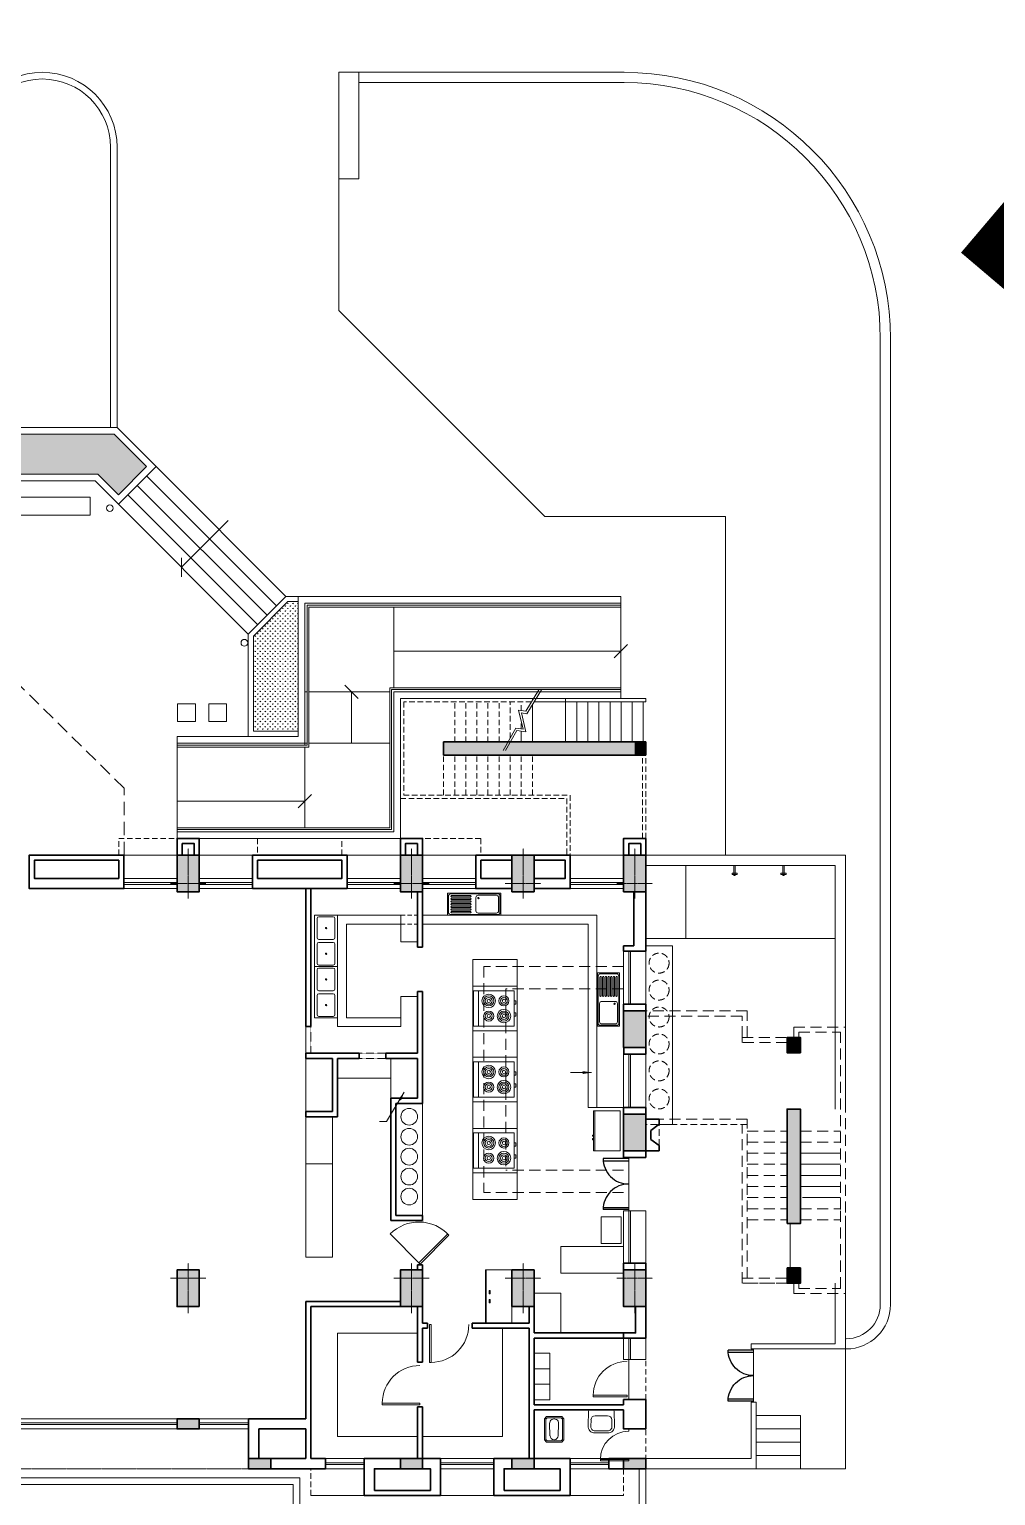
# Model space of a CAD drawing. Header units: inches. Extents: x 5542223 to 12533222, y 497239 to 5189502.
# Drawn here: x 6837697 to 6859471, y 2078494 to 2111526 of the extents above; entities that cross this region are included whole.
import ezdxf

# ---------------------------------------------------------------- set-up
doc = ezdxf.new("R2010")
doc.units = ezdxf.units.IN
doc.header["$MEASUREMENT"] = 0
for name, pattern in [('CENTER2', [1.125, 0.75, -0.125, 0.125, -0.125]), ('DASHED2', [0.375, 0.25, -0.125]), ('HIDDEN', [0.375, 0.25, -0.125]), ('HIDDEN2', [0.1875, 0.125, -0.0625]), ('HIDDENX2', [0.75, 0.5, -0.25])]:
    doc.linetypes.add(name, pattern=pattern)
doc.layers.get('0').update_dxf_attribs({"color": 1})
for name, color, linetype, lineweight in [('col', 7, 'Continuous', 30), ('DOOR', 7, 'Continuous', 9), ('ELE', 7, 'Continuous', 13), ('ele1', 7, 'DASHED2', 13), ('eleline5', 7, 'Continuous', 25), ('grid', 7, 'CENTER2', 9), ('hatch_col', 8, 'Continuous', 5), ('HosGreenHatch', 7, 'Continuous', 5), ('HosPlanter', 7, 'Continuous', 13), ('HosRamp', 7, 'Continuous', 13), ('HosSteps', 7, 'Continuous', 13), ('Leader', 7, 'Continuous', 18), ('PROJECTION', 7, 'HIDDEN', 18), ('railing', 253, 'Continuous', 15), ('RAILING_ABOVE', 7, 'HIDDENX2', 18), ('Road', 7, 'Continuous', 15), ('Road_CStone', 8, 'Continuous', 15), ('S_Stair_Projection', 7, 'HIDDEN2', 18), ('STAIR', 253, 'Continuous', 5), ('STAIRS_ABOVE', 7, 'HIDDENX2', 18), ('TEXT', 7, 'Continuous', 20), ('TOIFIT', 7, 'Continuous', 13), ('WALL', 7, 'Continuous', 30), ('wall_ele', 7, 'Continuous', 18), ('WIN', 7, 'Continuous', 20)]:
    doc.layers.add(name, color=color, linetype=linetype, lineweight=lineweight)
doc.layers.add('FURN', color=34, linetype='Continuous', lineweight=9, plot=False)
doc.layers.add('LS-TEXT', color=7, linetype='Continuous', lineweight=15, plot=False)
doc.styles.add('DIM', font='ROMANS.SHX', dxfattribs={"width": 0.75})
doc.styles.add('style1', font='ROMANS.SHX', dxfattribs={"width": 0.75, "height": 750})
doc.styles.add('style2', font='ROMANS.SHX', dxfattribs={"width": 0.8})
doc.dimstyles.new('Copy of nuts1', dxfattribs={"dimscale": 0, "dimtxt": 0.4, "dimasz": 0.5, "dimexe": 100, "dimexo": 50, "dimgap": 100, "dimtad": 1, "dimdec": 0, "dimlfac": -0.002, "dimzin": 0, "dimdsep": 46, "dimtxsty": 'style2', "dimblk": 'OBLIQUE', "dimcen": 0.5, "dimdle": 100, "dimclrd": 256, "dimclre": 256, "dimclrt": 256, "dimadec": 0, "dimazin": 0, "dimtfac": 1, "dimtdec": 0, "dimtmove": 2, "dimatfit": 3, "dimfxl": 1, "dimlwd": -1, "dimlwe": -1, "dimarcsym": 0})
doc.dimstyles.new('LAND$7', dxfattribs={"dimscale": 500, "dimtxt": 37.5, "dimasz": 37.5, "dimexe": 25, "dimexo": 25, "dimgap": 15, "dimtad": 1, "dimdec": 3, "dimrnd": 1, "dimdsep": 46, "dimtxsty": 'DIM', "dimblk": 'ARCHTICK', "dimcen": 4, "dimdle": 25, "dimclrd": 8, "dimclre": 8, "dimclrt": 6, "dimaunit": 1, "dimadec": 0, "dimazin": 0, "dimtfac": 0.5, "dimtdec": 3, "dimtix": 1, "dimtmove": 2, "dimatfit": 3, "dimldrblk": 'ARCHTICK', "dimfxl": 1, "dimtolj": 1, "dimarcsym": 0})
doc.dimstyles.new('nuts', dxfattribs={"dimscale": 0, "dimtxt": 300, "dimasz": 250, "dimexe": 100, "dimexo": 50, "dimgap": 100, "dimtad": 1, "dimdec": 0, "dimzin": 0, "dimdsep": 46, "dimtxsty": 'style1', "dimblk": 'OBLIQUE', "dimcen": 250, "dimdle": 100, "dimclrd": 256, "dimclre": 256, "dimclrt": 256, "dimadec": 0, "dimazin": 0, "dimtfac": 1, "dimtdec": 0, "dimtmove": 2, "dimatfit": 3, "dimldrblk": 'OBLIQUE', "dimfxl": 1, "dimlwd": -1, "dimlwe": -1, "dimarcsym": 0})

# ---------------------------------------------------------------- blocks, each defined once
blk = doc.blocks.new('colum')
at = {"layer": 'hatch_col'}
blk.add_hatch(color=256, dxfattribs=at).paths.add_polyline_path([(250, 185), (-250, 185), (-250, -640), (250, -640)])
at = {"layer": 'col'}
blk.add_lwpolyline([(-250, -640), (250, -640), (250, 185), (-250, 185)], close=True, dxfattribs=at)
at = {"layer": 'grid'}
for p, q in [((0, 335), (0, -790)), ((-400, 0), (400, 0))]:
    blk.add_line(p, q, dxfattribs=at)
blk = doc.blocks.new('door-left')
at = {"layer": 'DOOR'}
blk.add_lwpolyline([(-0.402, 0.85), (-0.444, 0.85), (-0.444, 0), (-0.402, 0)], close=True, dxfattribs=at)
blk.add_arc((-0.406, 0), 0.85, 0, 90, dxfattribs=at)
blk = doc.blocks.new('WB-61X51')
for p, q in [((-299, 354), (-286, 19)), ((-239, 366), (-233, 216)), ((-149, 510), (149, 510)), ((-144, 465), (144, 465)), ((233, 216), (239, 366)), ((286, 19), (299, 354)), ((-266, 0), (266, 0)), ((-139, 125), (139, 125))]:
    blk.add_line(p, q)
for centre, radius, start, end in [((-149, 360), 150, 90, 182.2457), ((-144, 370), 95, 90, 182.2457), ((144, 370), 95, 357.7543, 90), ((149, 360), 150, 357.7543, 90), ((-266, 20), 20, 182.2457, 270), ((-139, 220), 95, 182.2457, 270), ((139, 220), 95, 270, 357.7543), ((266, 20), 20, 270, 357.7543)]:
    blk.add_arc(centre, radius, start, end)
blk = doc.blocks.new('o-pan')
for p, q in [((50, 220), (0, 170)), ((0, 170), (0, -170)), ((62, 190), (30, 158)), ((30, 158), (30, -158)), ((530, 220), (50, 220)), ((518, 190), (62, 190)), ((435, 93), (160, 102)), ((550, 158), (518, 190)), ((580, 170), (530, 220)), ((550, -158), (550, 158)), ((580, -170), (580, 170)), ((0, -170), (50, -220)), ((30, -158), (62, -190)), ((50, -220), (530, -220)), ((62, -190), (518, -190)), ((160, -102), (435, -93)), ((518, -190), (550, -158)), ((530, -220), (580, -170))]:
    blk.add_line(p, q)
for centre, radius, start, end in [((157, 0), 102, 88.172, 271.828), ((432, 0), 92.9, 271.828, 88.172)]:
    blk.add_arc(centre, radius, start, end)
blk = doc.blocks.new('sink2')
for points in [[(-590, -500, -0.414214), (-600, -490), (-600, -10, -0.414214), (-590, 0), (590, 0, -0.414214), (600, -10), (600, -490, -0.414214), (590, -500)], [(530, -20, -0.414214), (580, -70), (580, -430, -0.414214), (530, -480), (-550, -480, -0.414214), (-580, -450), (-580, -50, -0.414214), (-550, -20)], [(-550, -100), (-550, -400, 0.414214), (-500, -450), (-90, -450, 0.414214), (-40, -400), (-40, -100, 0.414214), (-90, -50), (-500, -50, 0.414214)]]:
    blk.add_lwpolyline(points, format="xyb", close=True)
at = {"color": 0}
for points in [[(84, -87, -1), (84, -57), (508, -57, -1), (508, -87)], [(84, -147, -1), (84, -117), (508, -117, -1), (508, -147)], [(84, -207, -1), (84, -177), (508, -177, -1), (508, -207)], [(84, -267, -1), (84, -237), (508, -237, -1), (508, -267)], [(84, -327, -1), (84, -297), (508, -297, -1), (508, -327)], [(84, -387, -1), (84, -357), (508, -357, -1), (508, -387)], [(84, -447, -1), (84, -417), (508, -417, -1), (508, -447)]]:
    blk.add_lwpolyline(points, format="xyb", close=True, dxfattribs=at)
blk.add_circle((-94, -388), 15)
blk = doc.blocks.new('sink11')
blk.add_lwpolyline([(-577.5, -520), (-577.5, 0), (577.5, 0), (577.5, -520)], close=True)
for points in [[(-543.75, -425), (-543.75, -95, -0.41421356), (-506.25, -57.5), (-71.25, -57.5, -0.41421356), (-33.75, -95), (-33.75, -425, -0.41421356), (-71.25, -462.5), (-506.25, -462.5, -0.41421356)], [(543.75, -425), (543.75, -95, 0.41421356), (506.25, -57.5), (71.25, -57.5, 0.41421356), (33.75, -95), (33.75, -425, 0.41421356), (71.25, -462.5), (506.25, -462.5, 0.41421356)]]:
    blk.add_lwpolyline(points, format="xyb", close=True)
for centre in [(-288.75, -260), (288.75, -260)]:
    blk.add_circle(centre, 15)
blk = doc.blocks.new('drgre')
at = {"layer": 'eleline5', "ltscale": 50}
for p, q in [((575, 525), (0, 525)), ((2, 575), (577, 575)), ((575, -525), (0, -525)), ((2, -575), (577, -575))]:
    blk.add_line(p, q, dxfattribs=at)
for centre, start, end in [((2, 575), 269.7598, 360), ((2, -575), 0, 90.2402)]:
    blk.add_arc(centre, 575, start, end, dxfattribs=at)
at = {"layer": 'WIN'}
blk.add_line((0, 600), (0, -600), dxfattribs=at)
blk = doc.blocks.new('b')
at = {"layer": 'TOIFIT'}
for p, q in [((114, -400), (114, 400)), ((914, 171), (952, 171)), ((952, 95), (914, 95)), ((952, -95), (914, -95)), ((914, -171), (952, -171))]:
    blk.add_line(p, q, dxfattribs=at)
blk.add_lwpolyline([(914, -400), (0, -400), (0, 400), (914, 400)], close=True, dxfattribs=at)
for points in [[(952, 95), (952, 171)], [(952, -171), (952, -95)]]:
    blk.add_lwpolyline(points, dxfattribs=at)
for centre, radius in [((343, 171), 114), ((343, 171), 76.2), ((343, 171), 38.1), ((686, 171), 152), ((686, 171), 114), ((686, 171), 76.2), ((686, 171), 38.1), ((343, -171), 152), ((343, -171), 114), ((343, -171), 76.2), ((343, -171), 38.1), ((686, -171), 114), ((686, -171), 76.2), ((686, -171), 38.1)]:
    blk.add_circle(centre, radius, dxfattribs=at)
blk = doc.blocks.new('Chair1')
for p, q in [((0, 0), (0, 0)), ((1, 0), (1, 0)), ((1, 0), (1, 0)), ((0, 0), (0, 0)), ((1, 0), (1, 0))]:
    blk.add_line(p, q)
for radius, start, end in [(0.103, 0, 85.0303), (0.103, 85.0303, 148.407), (0.39, 148.407, 211.593), (0.43, 325.6197, 34.3803), (0.396, 325.6197, 34.3803), (0.103, 274.9697, 360), (0.103, 211.593, 274.9697)]:
    blk.add_arc((0, 0), radius, start, end)
blk = doc.blocks.new('E')
at = {"layer": 'TOIFIT'}
for p, q in [((-450, -573), (450, -573)), ((-205, -627), (-205, -600)), ((-177, -627), (-205, -627)), ((-177, -600), (-177, -627)), ((-123, -600), (-123, -627)), ((-123, -627), (-95, -627)), ((-95, -627), (-95, -600))]:
    blk.add_line(p, q, dxfattribs=at)
blk.add_lwpolyline([(-450, -600), (-450, 0), (450, 0), (450, -600)], close=True, dxfattribs=at)
blk = doc.blocks.new('BHOSEDGESTAIR')
at = {"layer": 'hatch_col', "ltscale": 1000}
for points in [[(4200, -4480), (4500, -4480), (4500, -4825), (4200, -4825)], [(4200, -9675), (4500, -9675), (4500, -10020), (4200, -10020)]]:
    blk.add_hatch(color=256, dxfattribs=at).paths.add_polyline_path(points)
h = blk.add_hatch(color=256, dxfattribs=at)
h.paths.add_polyline_path([(4350, -6325), (4500, -6325), (4500, -8675), (4350, -8675)])
h.paths.add_polyline_path([(4350, -8675), (4200, -8675), (4200, -6325), (4350, -6325)])
h.paths.add_polyline_path([(4500, -6325), (4350, -6325), (4350, -6095), (4500, -6095)])
h.paths.add_polyline_path([(4200, -6095), (4350, -6095), (4350, -6325), (4200, -6325)])
at = {"layer": 'ELE', "ltscale": 0.1}
blk.add_line((4270, -9675), (4270, -8675), dxfattribs=at)
at = {"layer": 'railing', "ltscale": 3}
for p, q in [((4500, -7090), (5400, -7090)), ((4500, -7340), (5400, -7340)), ((4500, -7590), (5400, -7590)), ((4493, -7840), (5400, -7840)), ((4792, -8090), (5400, -8090))]:
    blk.add_line(p, q, dxfattribs=at)
at = {"layer": 'RAILING_ABOVE', "lineweight": 15, "ltscale": 500}
for p, q in [((3300, -3885), (1020, -3885)), ((3300, -4480), (3300, -3885)), ((3185, -4000), (1020, -4000)), ((3185, -4480), (3185, -4000)), ((4350, -4480), (4350, -4250)), ((4350, -4250), (5515, -4250)), ((5515, -8426), (5515, -4250)), ((4465, -4365), (5400, -4365)), ((4465, -4480), (4465, -4365)), ((5400, -8356), (5400, -4365)), ((3300, -6325), (1020, -6325)), ((3185, -10020), (3185, -6440)), ((3300, -6440), (3300, -6325)), ((3300, -9905), (3300, -6440)), ((3300, -6590), (4200, -6590)), ((4500, -6590), (5400, -6590)), ((3300, -6840), (4200, -6840)), ((4500, -6840), (5400, -6840)), ((3300, -7090), (4200, -7090)), ((3300, -7340), (4200, -7340)), ((3300, -7590), (4200, -7590)), ((3300, -7840), (4200, -7840)), ((3300, -8090), (4200, -8090)), ((4798, -8090), (4500, -8090)), ((3300, -8340), (4200, -8340)), ((4500, -8340), (5400, -8340)), ((5400, -10135), (5400, -8356)), ((5515, -10250), (5515, -8426)), ((3300, -8590), (4200, -8590)), ((4500, -8590), (5407, -8590)), ((3300, -10020), (4200, -10020)), ((4350, -10020), (4350, -10250)), ((4465, -10020), (4465, -10135)), ((4465, -10135), (5400, -10135)), ((4350, -10250), (5515, -10250))]:
    blk.add_line(p, q, dxfattribs=at)
at = {"layer": 'RAILING_ABOVE', "lineweight": 15, "ltscale": 300}
blk.add_line((3300, -6440), (1020, -6440), dxfattribs=at)
at = {"layer": 'RAILING_ABOVE', "lineweight": 15, "ltscale": 500}
for points in [[(4200, -4595), (3185, -4595), (3185, -4480), (4200, -4480)], [(4200, -10020), (3185, -10020), (3185, -9905), (4200, -9905)]]:
    blk.add_lwpolyline(points, close=True, dxfattribs=at)
at = {"layer": 'WALL', "ltscale": 25}
for points in [[(4200, -4480), (4500, -4480), (4500, -4825), (4200, -4825)], [(4200, -9675), (4500, -9675), (4500, -10020), (4200, -10020)]]:
    blk.add_lwpolyline(points, close=True, dxfattribs=at)
at = {"layer": 'WALL', "ltscale": 1000}
blk.add_lwpolyline([(4200, -8675), (4200, -6095), (4500, -6095), (4500, -8675), (4200, -8675)], close=True, dxfattribs=at)
blk = doc.blocks.new('HosStairSide')
at = {"layer": 'hatch_col', "ltscale": 1000}
blk.add_hatch(color=256, dxfattribs=at).paths.add_polyline_path([(-250, 2175), (-500, 2175), (-500, 1875), (-250, 1875)])
h = blk.add_hatch(color=256, dxfattribs=at)
h.paths.add_polyline_path([(-250, 2175), (-250, 1875), (2265, 1875), (2265, 2175)])
h.paths.add_polyline_path([(2265, 2175), (2265, 1875), (4055, 1875), (4055, 2175)])
at = {"layer": 'railing', "ltscale": 50}
for p, q in [((1305, 3075), (1305, 3150)), ((2055, 3113), (2055, 3150))]:
    blk.add_line(p, q, dxfattribs=at)
for points in [[(-500, 3150), (1974, 3150)], [(-500, 3150), (-500, 3075)], [(-500, 3075), (2020, 3075)]]:
    blk.add_lwpolyline(points, dxfattribs=at)
at = {"layer": 'STAIR', "ltscale": 50}
for p, q in [((-445, 2175), (-445, 3075)), ((-195, 2175), (-195, 3075)), ((55, 2175), (55, 3075)), ((305, 2175), (305, 3075)), ((555, 2175), (555, 3075)), ((805, 2175), (805, 3075)), ((1055, 2175), (1055, 3075)), ((1305, 2175), (1305, 3075)), ((2055, 2175), (2055, 3017)), ((2305, 2175), (2305, 2416))]:
    blk.add_line(p, q, dxfattribs=at)
at = {"layer": 'STAIR', "linetype": 'DASHED2', "ltscale": 500}
for p, q in [((2555, 2263), (2555, 3075)), ((2805, 2175), (2805, 3075)), ((3055, 2175), (3055, 3075)), ((3305, 2175), (3305, 3075)), ((3555, 2175), (3555, 3075)), ((3805, 2175), (3805, 3075)), ((-500, -375), (-500, 1875)), ((-425, 0), (-425, 1875)), ((2055, 975), (2055, 1875)), ((2305, 975), (2305, 1875)), ((2555, 975), (2555, 1875)), ((2805, 975), (2805, 1875)), ((3055, 975), (3055, 1875)), ((3305, 975), (3305, 1875)), ((3555, 975), (3555, 1875)), ((3805, 975), (3805, 1875)), ((4055, 975), (4055, 1875))]:
    blk.add_line(p, q, dxfattribs=at)
at = {"layer": 'STAIR'}
for points in [[(2659, 1986), (2402, 2431), (2199, 2400), (2301, 2830), (2180, 2811), (1852, 3351)], [(2715, 1986), (2427, 2486), (2266, 2461), (2367, 2891), (2206, 2866), (1910, 3351)]]:
    blk.add_lwpolyline(points, dxfattribs=at)
at = {"layer": 'STAIR', "linetype": 'DASHED2', "ltscale": 500}
for points in [[(2078, 3075), (4955, 3075), (4955, 975), (1200, 975), (1200, -375)], [(2078, 3150), (5030, 3150), (5030, 900), (1275, 900), (1275, -375)]]:
    blk.add_lwpolyline(points, dxfattribs=at)
at = {"layer": 'STAIRS_ABOVE', "ltscale": 250}
for p, q in [((2305, 2881), (2305, 3075)), ((2305, 2467), (2305, 2628))]:
    blk.add_line(p, q, dxfattribs=at)
at = {"layer": 'WALL', "ltscale": 50}
for p, q in [((4055, 2175), (-500, 2175)), ((-500, 2175), (-500, 1875)), ((4055, 1875), (4055, 2175)), ((4055, 1875), (-500, 1875))]:
    blk.add_line(p, q, dxfattribs=at)
blk = doc.blocks.new('B.HosEdge')
at = {"layer": 'col'}
h = blk.add_hatch(color=256, dxfattribs=at)
h.paths.add_polyline_path([(7745, -22328), (7745, -22558), (7495, -22558), (7495, -22328)])
h.paths.add_polyline_path([(7495, -22558), (7245, -22558), (7245, -22328), (7495, -22328)])
for points in [[(8855, -23228), (8855, -23458), (9355, -23458), (9355, -23228)], [(12275, -23228), (12275, -23458), (12775, -23458), (12775, -23228)], [(14790, -23228), (14790, -23458), (15290, -23458), (15290, -23228)], [(17305, -23228), (17305, -23458), (17805, -23458), (17805, -23228)]]:
    blk.add_hatch(color=256, dxfattribs=at).paths.add_polyline_path(points)
at = {"layer": 'hatch_col'}
for points in [[(17305, -13968), (17305, -13143), (17805, -13143), (17805, -13968)], [(17305, -13968), (17805, -13968), (17805, -13143), (17305, -13143)], [(17305, -16293), (17805, -16293), (17805, -15468), (17305, -15468)]]:
    blk.add_hatch(color=256, dxfattribs=at).paths.add_polyline_path(points)
at = {"layer": 'col'}
for points in [[(7245, -9633), (7245, -9258), (7745, -9258), (7745, -9633)], [(7360, -9633), (7360, -9373), (7630, -9373), (7630, -9633)], [(12275, -9633), (12275, -9258), (12775, -9258), (12775, -9633)], [(12390, -9633), (12390, -9373), (12660, -9373), (12660, -9633)], [(17305, -9633), (17305, -9258), (17805, -9258), (17805, -9633)], [(17420, -9633), (17420, -9373), (17690, -9373), (17690, -9633)]]:
    blk.add_lwpolyline(points, dxfattribs=at)
for points in [[(17805, -13143), (17305, -13143), (17305, -13968), (17805, -13968)], [(17805, -13143), (17305, -13143), (17305, -13968), (17805, -13968)], [(17805, -16293), (17305, -16293), (17305, -15468), (17805, -15468)], [(7745, -22328), (7745, -22558), (7245, -22558), (7245, -22328)], [(8855, -23458), (8855, -23228), (9355, -23228), (9355, -23458)], [(12275, -23458), (12275, -23228), (12775, -23228), (12775, -23458)], [(14790, -23458), (14790, -23228), (15290, -23228), (15290, -23458)], [(17305, -23458), (17305, -23228), (17805, -23228), (17805, -23458)]]:
    blk.add_lwpolyline(points, close=True, dxfattribs=at)
at = {"layer": 'DOOR'}
for p, q in [((12718, -18846), (12045, -18167)), ((13343, -18167), (12692, -18819)), ((12718, -18846), (13369, -18195)), ((17420, -20998), (17420, -21898))]:
    blk.add_line(p, q, dxfattribs=at)
blk.add_arc((12694, -18816), 918, 42.6272, 135, dxfattribs=at)
at = {"layer": 'ELE', "ltscale": 0.1}
for p, q in [((22308, -9633), (17805, -9633)), ((22075, -9863), (17805, -9863)), ((22075, -15353), (22075, -9863)), ((22305, -15353), (22305, -9633)), ((22075, -11513), (17805, -11513)), ((16705, -15318), (16505, -15318)), ((17305, -15318), (16705, -15318)), ((22305, -23458), (22305, -17933)), ((22075, -20643), (22075, -19278)), ((20179, -20643), (22075, -20643)), ((20179, -20758), (20179, -20643)), ((20179, -20758), (22305, -20758)), ((20179, -23228), (20179, -21958)), ((20179, -21958), (20294, -21958)), ((20294, -23458), (20294, -21958)), ((20294, -22258), (21294, -22258)), ((21294, -23458), (21294, -22258)), ((20294, -22558), (21294, -22558)), ((20294, -22858), (21294, -22858)), ((20179, -23228), (17805, -23228)), ((20294, -23158), (21294, -23158)), ((20294, -23458), (17805, -23458)), ((20294, -23458), (22305, -23458))]:
    blk.add_line(p, q, dxfattribs=at)
at = {"layer": 'ELE', "ltscale": 0.1, "extrusion": (-2.23152e-36, -4.32341e-36, -1)}
for p, q in [((18705, -11513), (18705, -9863)), ((12775, -10988), (16705, -10988)), ((12775, -11188), (16505, -11188)), ((16505, -15318), (16505, -11188)), ((16705, -13143), (16705, -10988)), ((13905, -11988), (14905, -11988)), ((13905, -12588), (14905, -12588)), ((16705, -13143), (16705, -15318)), ((13905, -13588), (14905, -13588)), ((13905, -14188), (14905, -14188)), ((12060, -15111), (12060, -14211)), ((13905, -15188), (14905, -15188)), ((13905, -15788), (14905, -15788)), ((13905, -16788), (14905, -16788)), ((13905, -17388), (14905, -17388))]:
    blk.add_line(p, q, dxfattribs=at)
at = {"layer": 'ELE'}
for p, q in [((17805, -11678), (18405, -11678)), ((12775, -15226), (12775, -17748)), ((18405, -15698), (18105, -15698))]:
    blk.add_line(p, q, dxfattribs=at)
at = {"layer": 'ELE', "extrusion": (-2.23152e-36, -4.32341e-36, -1)}
for p, q in [((18405, -15698), (18405, -11678)), ((13905, -11988), (13905, -17388)), ((14905, -11988), (14905, -17388))]:
    blk.add_line(p, q, dxfattribs=at)
at = {"layer": 'ELE', "ltscale": 0.1, "extrusion": (-2.23152e-36, -4.32341e-36, -1)}
blk.add_lwpolyline([(-15890, -20398), (-15890, -19498), (-15290, -19498)], dxfattribs=at)
at = {"layer": 'ele1', "linetype": 'Continuous', "extrusion": (-2.23152e-36, -4.32341e-36, -1)}
for p, q in [((10860, -10988), (10860, -13496)), ((11060, -11188), (11060, -13296)), ((12285, -10988), (12285, -11588)), ((10145, -13496), (10145, -14096)), ((10860, -13496), (12285, -13496)), ((11060, -13296), (12285, -13296)), ((10145, -14211), (10145, -15411)), ((10860, -14661), (12060, -14661)), ((10145, -15526), (10145, -18688)), ((10745, -18688), (10745, -15526)), ((10745, -16588), (10145, -16588)), ((10745, -18688), (10145, -18688)), ((10860, -20403), (10860, -22728)), ((12660, -20403), (10860, -20403)), ((14575, -20293), (14575, -22728)), ((10860, -22728), (12660, -22728)), ((12775, -22728), (14575, -22728))]:
    blk.add_line(p, q, dxfattribs=at)
at = {"layer": 'ele1', "ltscale": 1000}
for p, q in [((17305, -12143), (14155, -12143)), ((14155, -12143), (14155, -17233)), ((17305, -12643), (14655, -12643)), ((14655, -12643), (14655, -16733)), ((17305, -16733), (14655, -16733)), ((17305, -17233), (14155, -17233))]:
    blk.add_line(p, q, dxfattribs=at)
at = {"layer": 'ele1', "linetype": 'Continuous'}
for p, q in [((12285, -12818), (12285, -13496)), ((12660, -12818), (12285, -12818))]:
    blk.add_line(p, q, dxfattribs=at)
at = {"layer": 'ele1', "extrusion": (-2.23152e-36, -4.32341e-36, -1)}
for p, q in [((10145, -13496), (10145, -14096)), ((10260, -13496), (10260, -14096)), ((11344, -14096), (11945, -14096)), ((11344, -14211), (11945, -14211)), ((15175, -22728), (15175, -22728)), ((17420, -22610), (17420, -22578))]:
    blk.add_line(p, q, dxfattribs=at)
at = {"layer": 'ele1', "ltscale": 600}
for centre in [(18105, -12066), (18105, -12673), (18105, -13280), (18105, -13887), (18105, -14493), (18105, -15125)]:
    blk.add_circle(centre, 225, dxfattribs=at)
at = {"layer": 'FURN', "ltscale": 0.1}
blk.add_lwpolyline([(16798, -17785), (17248, -17785), (17248, -18385), (16798, -18385)], close=True, dxfattribs=at)
at = {"layer": 'FURN', "ltscale": 0.1, "extrusion": (-2.23152e-36, -4.32341e-36, -1)}
blk.add_lwpolyline([(-17305, -19048), (-15890, -19048), (-15890, -18448), (-17305, -18448)], dxfattribs=at)
at = {"layer": 'PROJECTION', "ltscale": 500}
for p, q in [((17805, -21898), (17805, -20513)), ((17805, -22578), (17805, -23228))]:
    blk.add_line(p, q, dxfattribs=at)
at = {"layer": 'PROJECTION', "ltscale": 3}
blk.add_line((0, -23458), (8855, -23458), dxfattribs=at)
at = {"layer": 'PROJECTION', "ltscale": 1200}
blk.add_lwpolyline([(6051, -9633), (6051, -8128), (2544, -4668), (0, -4668)], dxfattribs=at)
at = {"layer": 'PROJECTION', "ltscale": 500}
for points in [[(5241, -9633), (5241, -9633), (5241, -9633), (5930, -9633), (5930, -9258), (9060, -9258), (9060, -9633), (10960, -9633), (10960, -9258), (14090, -9258), (14090, -9633), (15990, -9633), (15990, -9633), (15990, -9633), (15990, -9633)], [(17305, -23458), (17305, -24058), (10260, -24058), (10260, -23458)]]:
    blk.add_lwpolyline(points, dxfattribs=at)
at = {"layer": 'RAILING_ABOVE', "ltscale": 300}
blk.add_line((18105, -16178), (18105, -15697), dxfattribs=at)
at = {"layer": 'S_Stair_Projection', "lineweight": 20, "ltscale": 3}
blk.add_line((18405, -9633), (17805, -9633), dxfattribs=at)
at = {"layer": 'TOIFIT', "ltscale": 1000}
for p, q in [((17805, -17643), (17305, -17643)), ((17305, -20513), (17305, -20998))]:
    blk.add_line(p, q, dxfattribs=at)
at = {"layer": 'TOIFIT'}
blk.add_line((14211, -20178), (14211, -18978), dxfattribs=at)
at = {"layer": 'TOIFIT', "ltscale": 1000, "extrusion": (-2.23152e-36, -4.32341e-36, -1)}
blk.add_line((17805, -20998), (17305, -20998), dxfattribs=at)
at = {"layer": 'TOIFIT'}
for points in [[(19822, -9863), (19822, -10092), (19791, -10092), (19791, -9863)], [(20893, -9863), (20893, -10092), (20924, -10092), (20924, -9863)], [(19749, -10042), (19864, -10042), (19864, -10073), (19749, -10073)], [(20966, -10042), (20851, -10042), (20851, -10073), (20966, -10073)], [(14190, -20178), (14790, -20178), (14790, -18978), (14190, -18978)]]:
    blk.add_lwpolyline(points, close=True, dxfattribs=at)
for points in [[(14299, -19441), (14277, -19441), (14277, -19516), (14299, -19516), (14299, -19441)], [(14299, -19716), (14277, -19716), (14277, -19641), (14299, -19641), (14299, -19716)]]:
    blk.add_lwpolyline(points, dxfattribs=at)
at = {"layer": 'TOIFIT', "ltscale": 1000}
for points in [[(15290, -20853), (15640, -20853), (15640, -21203), (15290, -21203)], [(15290, -21203), (15640, -21203), (15640, -21553), (15290, -21553)], [(15290, -21553), (15640, -21553), (15640, -21903), (15290, -21903)]]:
    blk.add_lwpolyline(points, close=True, dxfattribs=at)
for centre in [(12475, -15526), (12475, -15976), (12475, -16426), (12475, -16876), (12475, -17326)]:
    blk.add_circle(centre, 188, dxfattribs=at)
at = {"layer": 'WALL', "ltscale": 0.1, "extrusion": (-2.23152e-36, -4.32341e-36, -1)}
for p, q in [((10145, -13496), (10145, -10388)), ((10260, -13496), (10260, -10388)), ((12660, -10458), (12660, -11703)), ((12775, -10458), (12775, -11703)), ((12660, -11703), (12775, -11703)), ((12660, -12703), (12660, -14096)), ((12660, -12703), (12775, -12703)), ((12775, -12703), (12775, -14211)), ((10145, -13496), (10260, -13496)), ((10145, -14096), (11344, -14096)), ((10145, -14211), (10145, -14096)), ((11344, -14096), (11344, -14211)), ((11945, -14211), (11945, -14096)), ((11945, -14096), (12660, -14096)), ((10145, -14211), (10745, -14211)), ((10745, -15411), (10745, -14211)), ((10860, -15526), (10860, -14211)), ((10860, -14211), (11344, -14211)), ((11945, -14211), (12660, -14211)), ((12660, -15111), (12660, -14211)), ((12775, -15226), (12775, -14211)), ((12060, -15111), (12660, -15111)), ((10145, -15411), (10745, -15411)), ((12175, -15226), (12775, -15226)), ((10145, -15526), (10860, -15526)), ((10145, -22328), (10145, -19688)), ((12275, -19688), (10145, -19688)), ((10260, -19803), (10260, -23228)), ((12660, -19803), (10260, -19803))]:
    blk.add_line(p, q, dxfattribs=at)
at = {"layer": 'WALL', "extrusion": (-2.23152e-36, -4.32341e-36, -1)}
for p, q in [((17535, -11678), (17535, -10458)), ((17805, -11793), (17805, -10458)), ((17805, -11793), (17305, -11793)), ((17305, -13143), (17305, -12993)), ((17805, -12993), (17305, -12993)), ((17805, -13143), (17805, -12993)), ((17308, -14118), (17805, -14118)), ((17805, -13968), (17805, -14118)), ((17305, -15318), (17805, -15318)), ((17670, -15318), (17670, -15318)), ((17805, -15318), (17805, -15468)), ((17805, -16443), (17305, -16443)), ((17805, -16443), (17805, -16293))]:
    blk.add_line(p, q, dxfattribs=at)
at = {"layer": 'WALL'}
for p, q in [((17305, -11678), (17535, -11678)), ((17305, -11793), (17305, -11678)), ((17308, -14118), (17308, -13968)), ((17305, -15318), (17305, -15468)), ((17305, -16443), (17305, -16293)), ((17305, -18828), (17305, -18978)), ((8855, -22328), (10145, -22328)), ((9085, -22558), (10145, -22558)), ((10145, -22558), (10145, -23228)), ((10145, -23228), (9085, -23228)), ((10590, -23228), (10260, -23228)), ((10590, -23228), (10590, -23458)), ((16975, -23458), (16975, -23228)), ((17805, -23228), (16975, -23228)), ((17805, -23458), (17805, -23228)), ((10590, -23458), (8855, -23458)), ((17805, -23458), (16975, -23458))]:
    blk.add_line(p, q, dxfattribs=at)
at = {"layer": 'WALL', "ltscale": 0.1}
for p, q in [((12060, -15111), (12060, -17863)), ((10145, -15526), (10145, -15411)), ((12175, -15226), (12175, -17748)), ((17920, -15838), (17920, -16038)), ((18105, -16178), (18105, -16293)), ((12775, -17748), (12175, -17748)), ((12775, -17748), (12775, -17863)), ((12775, -17863), (12060, -17863)), ((12775, -18863), (12660, -18863)), ((12660, -18863), (12660, -18978)), ((12775, -18978), (12775, -18863)), ((8855, -23458), (8855, -22328)), ((9085, -23228), (9085, -22558)), ((9085, -23228), (9085, -22558))]:
    blk.add_line(p, q, dxfattribs=at)
at = {"layer": 'WALL', "ltscale": 1000}
for p, q in [((17805, -15582), (18105, -15582)), ((18105, -15697), (17920, -15838)), ((18105, -15697), (18105, -15582)), ((18105, -16178), (17920, -16038)), ((17805, -16293), (18105, -16293))]:
    blk.add_line(p, q, dxfattribs=at)
at = {"layer": 'WALL', "extrusion": (-2.23152e-36, 4.32341e-36, -1)}
for q in [(17305, -18828), (17805, -18978)]:
    blk.add_line((17805, -18828), q, dxfattribs=at)
at = {"layer": 'WALL', "ltscale": 50, "extrusion": (-2.23152e-36, -4.32341e-36, -1)}
for p, q in [((12660, -19803), (12660, -21058)), ((12775, -19803), (12775, -20178)), ((15175, -19803), (15175, -20178)), ((15290, -19803), (15290, -20398)), ((12775, -20293), (12775, -21058)), ((12890, -20178), (12890, -20293)), ((13890, -20178), (13890, -20293)), ((15175, -20293), (15175, -23228)), ((17805, -20513), (15290, -20513)), ((15290, -20513), (15290, -22013)), ((12660, -22058), (12660, -23228)), ((12775, -22058), (12775, -23228)), ((15175, -21898), (15175, -22013)), ((15290, -22013), (15290, -21898)), ((17305, -22013), (15290, -22013)), ((17305, -22128), (15290, -22128)), ((15290, -22128), (15290, -23228)), ((17805, -21898), (17305, -21898))]:
    blk.add_line(p, q, dxfattribs=at)
at = {"layer": 'WALL', "ltscale": 50}
for p, q in [((12890, -20178), (12775, -20178)), ((12890, -20293), (12775, -20293)), ((15175, -20178), (13890, -20178)), ((15175, -20293), (13890, -20293)), ((17305, -20513), (17305, -20398)), ((12660, -21058), (12775, -21058)), ((12775, -22058), (12660, -22058)), ((17305, -21898), (17305, -22013))]:
    blk.add_line(p, q, dxfattribs=at)
at = {"layer": 'WALL'}
for points in [[(6045, -9633), (3915, -9633), (3915, -10388), (6045, -10388), (6045, -9633)], [(5930, -9748), (4030, -9748), (4030, -10158), (5930, -10158), (5930, -9748)], [(8945, -9633), (11075, -9633), (11075, -10388), (8945, -10388), (8945, -9633)], [(9060, -9748), (10960, -9748), (10960, -10158), (9060, -10158), (9060, -9748)], [(14790, -10388), (13975, -10388), (13975, -9633)], [(13975, -9633), (14790, -9633)], [(14790, -9748), (14090, -9748), (14090, -10158), (14790, -10158)], [(15290, -9633), (16105, -9633), (16105, -10388), (15290, -10388)], [(15290, -9748), (15990, -9748), (15990, -10158), (15290, -10158)], [(11460, -23228), (13182, -23228), (13182, -24058), (11460, -24058), (11460, -23228)], [(14382, -23228), (16105, -23228), (16105, -24058), (14382, -24058), (14382, -23228)], [(11690, -23943), (11690, -23458), (12952, -23458), (12952, -23943), (11690, -23943)], [(14612, -23943), (14612, -23458), (15875, -23458), (15875, -23943), (14612, -23943)]]:
    blk.add_lwpolyline(points, dxfattribs=at)
at = {"layer": 'WALL', "extrusion": (-2.23152e-36, -4.32341e-36, -1)}
blk.add_lwpolyline([(-17575, -19803), (-17575, -20398), (-15290, -20398)], dxfattribs=at)
at = {"layer": 'WALL', "extrusion": (-6.06713e-26, -4.48391e-36, -1)}
blk.add_lwpolyline([(-17805, -19803), (-17805, -20513)], dxfattribs=at)
at = {"layer": 'WALL', "ltscale": 50}
blk.add_lwpolyline([(17805, -22058), (17805, -21898), (17805, -22558), (17305, -22558), (17305, -22128)], dxfattribs=at)
at = {"layer": 'WALL', "ltscale": 0.1}
blk.add_arc((10135, -22318), 10, 270, 360, dxfattribs=at)
at = {"layer": 'wall_ele', "ltscale": 4}
for p, q in [((6045, -9633), (7245, -9633)), ((7745, -9633), (8945, -9633)), ((11075, -9633), (12275, -9633)), ((12775, -9633), (13975, -9633)), ((16105, -9633), (17305, -9633)), ((11460, -24058), (10360, -24058)), ((14382, -24058), (13182, -24058)), ((17205, -24058), (16105, -24058))]:
    blk.add_line(p, q, dxfattribs=at)
at = {"layer": 'WIN', "ltscale": 0.1}
for p, q in [((7245, -10158), (6045, -10158)), ((7745, -10158), (8945, -10158)), ((12275, -10158), (11075, -10158)), ((13975, -10158), (12775, -10158)), ((16105, -10158), (17305, -10158)), ((7245, -10253), (6045, -10253)), ((7245, -10293), (6045, -10293)), ((7245, -10388), (6045, -10388)), ((7745, -10253), (8945, -10253)), ((7745, -10293), (8945, -10293)), ((7745, -10388), (8945, -10388)), ((12275, -10253), (11075, -10253)), ((12275, -10293), (11075, -10293)), ((12275, -10388), (11075, -10388)), ((13975, -10253), (12775, -10253)), ((13975, -10293), (12775, -10293)), ((13975, -10388), (12775, -10388)), ((16105, -10253), (17305, -10253)), ((16105, -10293), (17305, -10293)), ((16105, -10388), (17305, -10388)), ((8855, -22328), (0, -22328)), ((7245, -22423), (2715, -22423)), ((8855, -22423), (7745, -22423)), ((7245, -22463), (2715, -22463)), ((7245, -22558), (2715, -22558)), ((8855, -22463), (7745, -22463)), ((8855, -22558), (7745, -22558)), ((11460, -23228), (10590, -23228)), ((11460, -23323), (10590, -23323)), ((11460, -23363), (10590, -23363)), ((14382, -23228), (13182, -23228)), ((14382, -23323), (13182, -23323)), ((14382, -23363), (13182, -23363)), ((16975, -23228), (16105, -23228)), ((16975, -23323), (16105, -23323)), ((16975, -23363), (16105, -23363)), ((11460, -23458), (10590, -23458)), ((14382, -23458), (13182, -23458)), ((16975, -23458), (16105, -23458))]:
    blk.add_line(p, q, dxfattribs=at)
at = {"layer": 'WIN', "ltscale": 0.1, "extrusion": (-2.23152e-36, -4.32341e-36, -1)}
for p, q in [((10860, -10988), (12285, -10988)), ((11060, -11188), (12285, -11188)), ((13975, -10988), (13375, -10988)), ((12285, -11588), (12660, -11588))]:
    blk.add_line(p, q, dxfattribs=at)
at = {"layer": 'WIN', "linetype": 'HIDDENX2', "ltscale": 200, "extrusion": (-2.23152e-36, -4.32341e-36, -1)}
for p, q in [((12285, -10988), (12660, -10988)), ((12285, -11188), (12660, -11188))]:
    blk.add_line(p, q, dxfattribs=at)
at = {"layer": 'WIN', "extrusion": (-2.23152e-36, -4.32341e-36, -1)}
for p, q in [((17305, -11793), (17305, -12993)), ((17420, -11793), (17420, -12993)), ((17460, -11793), (17460, -12993)), ((17805, -12993), (17805, -11793)), ((17305, -15318), (17305, -14118)), ((17420, -14118), (17420, -15318)), ((17460, -14118), (17460, -15318)), ((17805, -14118), (17805, -15318)), ((17305, -18828), (17305, -17643)), ((17420, -17643), (17420, -18828)), ((17460, -17643), (17460, -18828)), ((17805, -17643), (17805, -18828)), ((17420, -20513), (17420, -20998)), ((17460, -20513), (17460, -20998)), ((17805, -20513), (17805, -20998))]:
    blk.add_line(p, q, dxfattribs=at)
at = {"layer": 'col', "ltscale": 750, "rotation": 180}
for p in [(7495, -10273), (12525, -10273), (15040, -10273), (17555, -10273)]:
    blk.add_blockref('colum', p, dxfattribs=at)
at = {"layer": 'col', "ltscale": 750, "extrusion": (-2.23152e-36, -4.32341e-36, -1)}
for p in [(-7495, -19163), (-12525, -19163), (-15040, -19163)]:
    blk.add_blockref('colum', p, dxfattribs=at)
at = {"layer": 'col', "ltscale": 750, "xscale": -1}
blk.add_blockref('colum', (17555, -19163), dxfattribs=at)
at = {"layer": 'DOOR', "extrusion": (-4.32341e-36, -2.23152e-36, -1), "xscale": 1000, "yscale": 1000, "zscale": 1000, "rotation": 180.0000000002801}
blk.add_blockref('door-left', (-13374, -20210), dxfattribs=at)
at = {"layer": 'DOOR', "extrusion": (-2.23152e-36, -4.32341e-36, -1), "rotation": 270}
for p, xscale, yscale, zscale in [((-12717, -21575), -1000, 1000, 1000), ((-17385, -21436), -900, 900, 900), ((-17420, -22943), -750, 750, 750)]:
    blk.add_blockref('door-left', p, dxfattribs=dict(at, xscale=xscale, yscale=yscale, zscale=zscale))
at = {"layer": 'FURN', "ltscale": 0.1, "xscale": -1, "rotation": 90}
blk.add_blockref('Chair1', (16602, -19051), dxfattribs=at)
at = {"layer": 'TOIFIT', "extrusion": (-2.23152e-36, -4.32341e-36, -1), "xscale": -1}
for name, p, rotation in [('sink2', (-13939, -10988), 180), ('sink11', (-10340, -11566), 270), ('sink11', (-10340, -12721), 270), ('sink2', (-16716, -12887), 270), ('o-pan', (-15740, -22278), 90)]:
    blk.add_blockref(name, p, dxfattribs=dict(at, rotation=rotation))
at = {"layer": 'TOIFIT', "xscale": -1}
for name, p, rotation in [('b', (13923, -13088), 180), ('b', (13923, -14688), 180), ('E', (17230, -15843), 270), ('b', (13923, -16288), 180)]:
    blk.add_blockref(name, p, dxfattribs=dict(at, rotation=rotation))
at = {"layer": 'TOIFIT', "extrusion": (-2.23152e-36, -4.32341e-36, -1), "rotation": 180}
blk.add_blockref('WB-61X51', (-16804, -22138), dxfattribs=at)
at = {"layer": 'WIN', "extrusion": (-2.23152e-36, -4.32341e-36, -1), "xscale": -1, "rotation": 180}
blk.add_blockref('drgre', (-17420, -17043), dxfattribs=at)
at = {"layer": 'WIN', "xscale": -1}
blk.add_blockref('drgre', (20236, -21358), dxfattribs=at)
at = {"layer": 'Leader', "ltscale": 1000}
for points in [[(16584, -14531), (16109, -14531)], [(12364, -14974), (11964, -15637), (11806, -15637)]]:
    blk.add_leader(points, dimstyle='Copy of nuts1', override={"dimscale": 1, "dimasz": 200, "dimtad": 0}, dxfattribs=at)
blk = doc.blocks.new('HosEnt')
at = {"layer": 'HosGreenHatch'}
h = blk.add_hatch(dxfattribs=at)
h.set_pattern_fill('GRASS', color=256, scale=80, style=0)
h.set_pattern_definition([(90, (-2327030.06, -549523.087), (-56.5685425, 56.5685425), [15, -98.137085]), (45, (-2327030.06, -549523.09), (-56.5685425, 56.5685425), [15, -65]), (135, (-2327030.06, -549523.09), (-56.5685425, -56.5685425), [15, -65])])
h.paths.add_polyline_path([(9975, 6843), (8963, 6843), (8963, 4701), (9740, 3923), (9975, 3923)])
at = {"layer": 'HosGreenHatch', "ltscale": 0.1}
h = blk.add_hatch(dxfattribs=at)
h.set_pattern_fill('GRASS', color=256, scale=80, style=0)
h.set_pattern_definition([(270, (5557177.835, -2072128.13), (56.5685425, -56.5685425), [15, -98.137085]), (225, (5557177.835, -2072128.13), (56.5685425, -56.5685425), [15, -65]), (315, (5557177.835, -2072128.13), (56.5685425, 56.5685425), [15, -65])])
h.paths.add_polyline_path([(150, 150), (5830, 150), (6559, 879), (5922, 1515), (5457, 1050), (150, 1050)])
at = {"ltscale": 0.1}
for p, q in [((7245, 7108), (7245, 9108)), ((10125, 7198), (10125, 9018)), ((10125, 7108), (10125, 7158)), ((10125, 7108), (10175, 7108)), ((10215, 7108), (12035, 7108)), ((10175, 5954), (10125, 5954)), ((12035, 5954), (10215, 5954)), ((17245, 5954), (17245, 3954)), ((12125, 5864), (12125, 4044)), ((1358, 2452), (1075, 2169))]:
    blk.add_line(p, q, dxfattribs=at)
at = {"color": 8, "ltscale": 0.1}
for points in [[(7245, 9058), (12075, 9058), (12075, 5904), (17245, 5904)], [(7245, 9018), (12035, 9018), (12035, 5864), (17245, 5864)], [(7245, 7198), (10215, 7198), (10215, 4044), (17245, 4044)], [(7245, 7158), (10175, 7158), (10175, 4004), (17245, 4004)]]:
    blk.add_lwpolyline(points, dxfattribs=at)
at = {"color": 3, "ltscale": 0.1}
blk.add_lwpolyline([(7245, 7108), (10125, 7108), (10125, 3954), (17245, 3954)], dxfattribs=at)
at = {"ltscale": 0.1}
for points in [[(7657, 6622), (7257, 6622), (7257, 6222), (7657, 6222)], [(8357, 6622), (7957, 6622), (7957, 6222), (8357, 6222)], [(5289, 1571), (5289, 1971), (1839, 1971), (1411, 2399), (1128, 2116), (1673, 1571)]]:
    blk.add_lwpolyline(points, close=True, dxfattribs=at)
blk.add_lwpolyline([(371, 4672), (371, 2874), (916, 2329), (1199, 2611), (771, 3039), (771, 4672), (371, 4672)], dxfattribs=at)
at = {"color": 5, "ltscale": 0.1}
for centre in [(8760, 4848), (5728, 1816)]:
    blk.add_circle(centre, 75, dxfattribs=at)
at = {"layer": 'HosPlanter', "ltscale": 0.1}
blk.add_lwpolyline([(9975, 6843), (8963, 6843), (8963, 4701), (9740, 3923), (9975, 3923), (9975, 3804), (9697, 3804), (8848, 4653), (8848, 6954)], dxfattribs=at)
for points in [[(0, 0), (5892, 0), (6771, 879), (5922, 1727), (5395, 1200), (0, 1200)], [(150, 150), (5830, 150), (6559, 879), (5922, 1515), (5457, 1050), (150, 1050)]]:
    blk.add_lwpolyline(points, close=True, dxfattribs=at)
at = {"layer": 'HosRamp'}
blk.add_lwpolyline([(17245, 6104), (12275, 6104), (12275, 9258), (7245, 9258), (7245, 9108), (12125, 9108), (12125, 5954), (17245, 5954), (17245, 6104)], dxfattribs=at)
at = {"layer": 'HosRamp', "ltscale": 0.1}
blk.add_lwpolyline([(17245, 3954), (10125, 3954), (10125, 7108), (7245, 7108), (7245, 6958), (9975, 6958), (9975, 3804), (17245, 3804), (17245, 3954)], dxfattribs=at)
at = {"layer": 'HosSteps', "ltscale": 0.1}
for p, q in [((8848, 4653), (5922, 1727)), ((9060, 4441), (6135, 1515)), ((9272, 4229), (6347, 1303)), ((9485, 4017), (6559, 1091)), ((9697, 3804), (6771, 879))]:
    blk.add_line(p, q, dxfattribs=at)
at = {"layer": 'WALL', "ltscale": 0.1}
blk.add_line((1252, 2558), (969, 2275), dxfattribs=at)
blk.add_lwpolyline([(969, 2275), (1075, 2169), (1358, 2452), (1252, 2558)], close=True, dxfattribs=at)
blk.add_leader([(17245, 5042), (12125, 5042)], dimstyle='nuts', override={"dimscale": 100, "dimasz": 3, "dimtad": 0})
at = {"layer": 'TEXT'}
for points in [[(10125, 8419), (7245, 8419)], [(11173, 5954), (11173, 7108)], [(7344, 3149), (8396, 2098)]]:
    blk.add_leader(points, dimstyle='nuts', override={"dimscale": 100, "dimasz": 3, "dimtad": 0}, dxfattribs=at)

msp = doc.modelspace()

# ---------------------------------------------------------------- linework, layer by layer
msp.add_circle((6864263.374, 1819279.277), 1322040.52)
at = {"layer": 'Road'}
for p, q in [((6845124.455, 2110557.199), (6851102.133, 2110557.199)), ((6845124.455, 2110327.199), (6851102.133, 2110327.199)), ((6839674.455, 2102556.199), (6839674.455, 2108870.949)), ((6844674.455, 2105192.953), (6844674.455, 2108157.199)), ((6849315.618, 2100551.789), (6844674.455, 2105192.953)), ((6856872.133, 2104557.199), (6856872.133, 2082797.789)), ((6857102.133, 2104557.199), (6857102.133, 2082797.789)), ((6849315.618, 2100551.789), (6853387.139, 2100551.789)), ((6853387.139, 2092922.789), (6853387.139, 2100551.789)), ((6856087.212, 2082027.789), (6856102.133, 2082027.789)), ((6856087.212, 2081797.789), (6856102.133, 2081797.789)), ((6851587.133, 2079097.789), (6851587.133, 2078147.789))]:
    msp.add_line(p, q, dxfattribs=at)
at = {"layer": 'Road', "ltscale": 6000}
for p in [(6826107.139, 2078747.199), (6843645.319, 2078147.789)]:
    msp.add_line(p, (6843645.319, 2078747.199), dxfattribs=at)
at = {"layer": 'Road'}
msp.add_lwpolyline([(6844674.455, 2108157.199), (6844674.455, 2110557.199), (6845124.455, 2110557.199), (6845124.455, 2108157.199)], close=True, dxfattribs=at)
for centre, radius, start, end in [((6837988.205, 2108870.949), 1686.25, 0, 180), ((6851102.133, 2104557.199), 6000, 0, 90), ((6851102.133, 2104557.199), 5770, 0, 90), ((6856102.133, 2082797.789), 1000, 270, 0), ((6856102.133, 2082797.789), 770, 270, 0)]:
    msp.add_arc(centre, radius, start, end, dxfattribs=at)
at = {"layer": 'Road_CStone', "ltscale": 6000}
for p, q in [((6839524.455, 2102556.199), (6839524.455, 2108870.949)), ((6851437.133, 2079097.789), (6851437.133, 2078297.789)), ((6825957.139, 2078897.199), (6843795.319, 2078897.199)), ((6843795.319, 2078297.789), (6843795.319, 2078897.199))]:
    msp.add_line(p, q, dxfattribs=at)
msp.add_arc((6837988.205, 2108870.949), 1536.25, 0, 180, dxfattribs=at)

# ---------------------------------------------------------------- block references
at = {"layer": 'col'}
for name, p in [('B.HosEdge', (6833782.133, 2102556.199)), ('BHOSEDGESTAIR', (6850572.133, 2093297.789))]:
    msp.add_blockref(name, p, dxfattribs=at)
at = {"layer": 'FURN', "xscale": -1}
msp.add_blockref('HosStairSide', (6851087.137, 2093297.789), dxfattribs=at)
at = {"layer": 'HosRamp', "xscale": -1, "rotation": 180}
msp.add_blockref('HosEnt', (6833782.133, 2102556.199), dxfattribs=at)

# ---------------------------------------------------------------- leaders
at = {"layer": 'LS-TEXT', "ltscale": 0.1, "path_type": 1}
msp.add_leader([(6868339.329, 2115696.229), (6867302.329, 2115611.112), (6866904.576, 2115114.586), (6867131.863, 2114419.451), (6867898.958, 2114379.864)], dimstyle='LAND$7', override={"dimgap": 0.5, "dimtad": 0}, dxfattribs=at)

doc.saveas('drawing.dxf')
